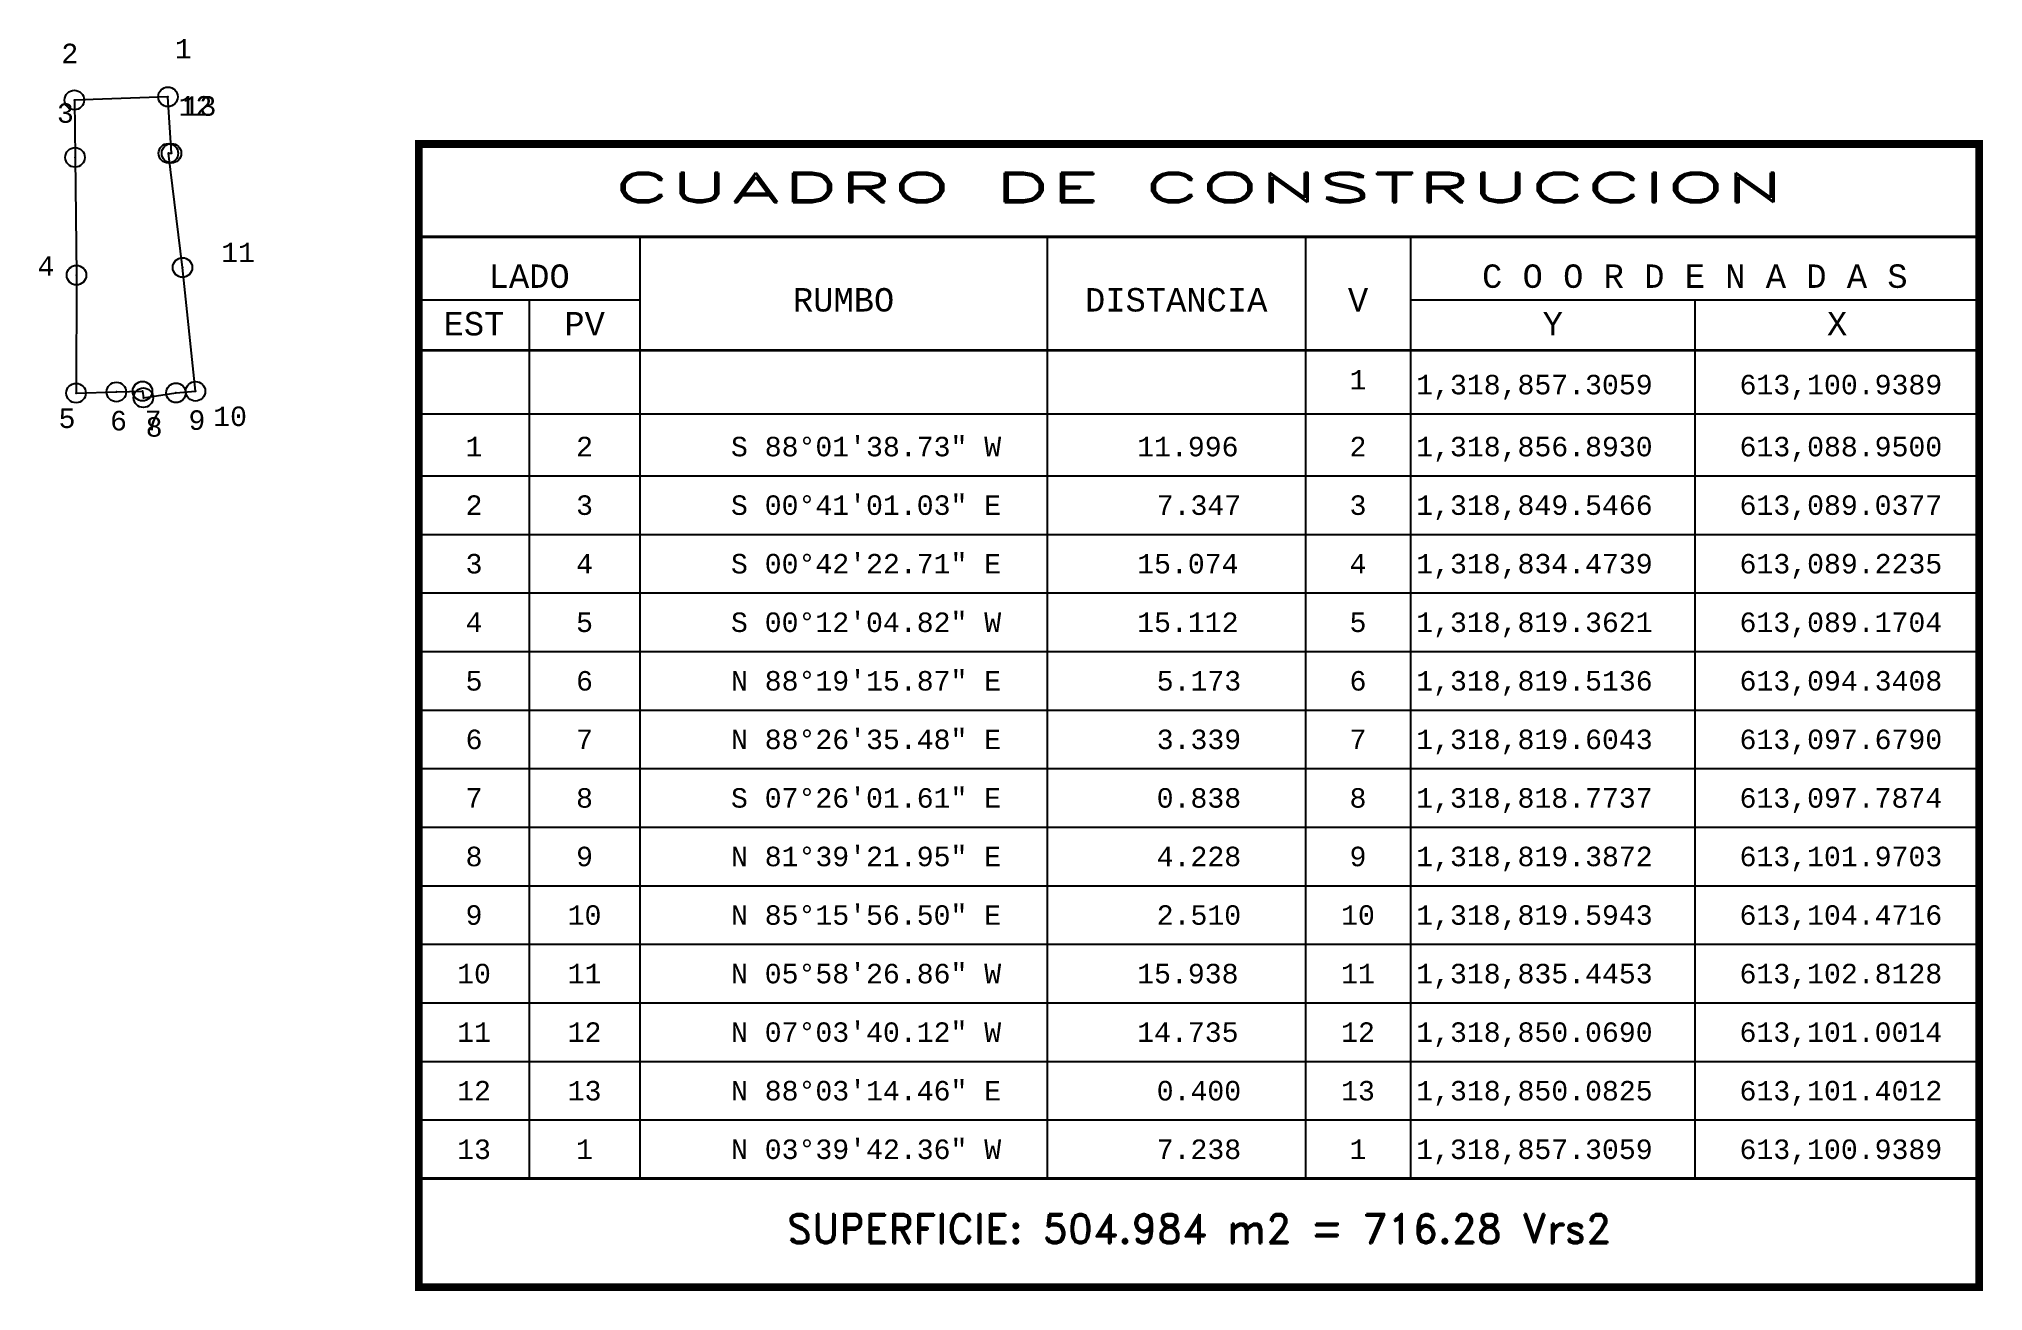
# Model space of a CAD drawing. Header units: millimetres. Extents: x 613084 to 613334, y 1318704 to 1318865.
import ezdxf
from ezdxf.enums import TextEntityAlignment as Align

# ---------------------------------------------------------------- set-up
doc = ezdxf.new("R2010")
doc.units = ezdxf.units.MM
doc.header["$PDMODE"] = 32
doc.header["$PDSIZE"] = 2.5
for name, color, linetype in [('CVL_CUADCON', 1, 'Continuous'), ('CVL_CUADCON_LIN', 8, 'Continuous'), ('CVL_CUADCON_TIT', 1, 'Continuous'), ('CVL_CUADCON_TX', 2, 'Continuous'), ('CVL_PUNTO', 2, 'Continuous'), ('CVL_PUNTO_NUM', 2, 'Continuous')]:
    doc.layers.add(name, color=color, linetype=linetype)
doc.styles.add('HUECA1', font='hueca1.shx')
doc.styles.add('MONOTXT4', font='monotxt4.shx')

msp = doc.modelspace()

# ---------------------------------------------------------------- linework, layer by layer
at = {"layer": 'CVL_CUADCON', "color": 1, "linetype": 'Continuous', "const_width": 1, "flags": 128}
msp.add_lwpolyline([(613133.08, 1318851.26), (613333.02, 1318851.26), (613333.02, 1318704.84), (613133.08, 1318704.84)], close=True, dxfattribs=at)
at = {"layer": 'CVL_CUADCON', "color": 1, "linetype": 'Continuous', "const_width": 0.375, "flags": 128}
for points in [[(613133.08, 1318839.39), (613333.02, 1318839.39)], [(613133.08, 1318824.84), (613333.02, 1318824.84)], [(613133.08, 1318718.76), (613333.02, 1318718.76)]]:
    msp.add_lwpolyline(points, dxfattribs=at)
at = {"layer": 'CVL_CUADCON_LIN', "color": 8, "linetype": 'Continuous'}
for p, q in [((613161.41, 1318839.39), (613161.41, 1318718.76)), ((613213.58, 1318839.39), (613213.58, 1318718.76)), ((613246.69, 1318839.39), (613246.69, 1318718.76)), ((613260.16, 1318839.39), (613260.16, 1318718.76)), ((613133.08, 1318831.32), (613161.41, 1318831.32)), ((613147.23, 1318831.32), (613147.23, 1318718.76)), ((613260.16, 1318831.32), (613333.02, 1318831.32)), ((613296.59, 1318831.32), (613296.59, 1318718.76)), ((613133.08, 1318816.7), (613333.02, 1318816.7)), ((613133.08, 1318808.76), (613333.02, 1318808.76)), ((613133.08, 1318801.26), (613333.02, 1318801.26)), ((613133.08, 1318793.76), (613333.02, 1318793.76)), ((613133.08, 1318786.26), (613333.02, 1318786.26)), ((613133.08, 1318778.76), (613333.02, 1318778.76)), ((613133.08, 1318771.26), (613333.02, 1318771.26)), ((613133.08, 1318763.76), (613333.02, 1318763.76)), ((613133.08, 1318756.26), (613333.02, 1318756.26)), ((613133.08, 1318748.76), (613333.02, 1318748.76)), ((613133.08, 1318741.26), (613333.02, 1318741.26)), ((613133.08, 1318733.76), (613333.02, 1318733.76)), ((613133.08, 1318726.26), (613333.02, 1318726.26)), ((613133.08, 1318718.76), (613333.02, 1318718.76))]:
    msp.add_line(p, q, dxfattribs=at)
at = {"layer": 'CVL_CUADCON_TIT', "color": 0, "lineweight": 0, "ltscale": 0.5, "flags": 128}
msp.add_lwpolyline([(613100.94, 1318857.31), (613088.95, 1318856.89), (613089.04, 1318849.55), (613089.22, 1318834.47), (613089.17, 1318819.36), (613094.34, 1318819.51), (613097.68, 1318819.6), (613097.79, 1318818.77), (613101.97, 1318819.39), (613104.47, 1318819.59), (613102.81, 1318835.45), (613101, 1318850.07), (613101.4, 1318850.08), (613100.94, 1318857.31)], dxfattribs=at)
at = {"layer": 'CVL_CUADCON_TIT'}
msp.add_lwpolyline([(613101, 1318850.07), (613101.4, 1318850.08), (613100.94, 1318857.31), (613088.95, 1318856.89), (613089.04, 1318849.55), (613089.22, 1318834.47), (613089.17, 1318819.36), (613094.34, 1318819.51), (613097.68, 1318819.6), (613097.79, 1318818.77), (613101.97, 1318819.39), (613104.47, 1318819.59), (613102.81, 1318835.45)], close=True, dxfattribs=at)
at = {"layer": 'CVL_PUNTO', "color": 2}
for p in [(613088.95, 1318856.89), (613100.94, 1318857.31), (613101, 1318850.07), (613101.4, 1318850.08), (613089.04, 1318849.55), (613102.81, 1318835.45), (613089.22, 1318834.47), (613089.17, 1318819.36), (613094.34, 1318819.51), (613097.68, 1318819.6), (613097.79, 1318818.77), (613101.97, 1318819.39), (613104.47, 1318819.59)]:
    msp.add_point(p, dxfattribs=at)

# ---------------------------------------------------------------- texts
at = {"layer": 'CVL_CUADCON_TIT', "color": 1, "style": 'HUECA1', "width": 1.758658}
msp.add_text('CUADRO DE CONSTRUCCION', height=3.75, dxfattribs=at).set_placement((613158.08, 1318843.83), (613308.02, 1318843.83), align=Align.FIT)
at = {"layer": 'CVL_CUADCON_TIT', "color": 1, "style": 'MONOTXT4'}
for s, p in [('LADO', (613147.23, 1318832.84)), ('C O O R D E N A D A S', (613296.58, 1318832.84)), ('EST', (613140.16, 1318826.75)), ('PV', (613154.33, 1318826.75)), ('Y', (613278.38, 1318826.75)), ('X', (613314.81, 1318826.75))]:
    msp.add_text(s, height=3, dxfattribs=at).set_placement(p, align=Align.CENTER)
at = {"layer": 'CVL_CUADCON_TIT', "color": 1}
for s, height, style, p in [('RUMBO', 3, 'MONOTXT4', (613187.51, 1318831.31)), ('DISTANCIA', 3, 'MONOTXT4', (613230.13, 1318831.31)), ('V', 3, 'MONOTXT4', (613253.43, 1318831.31)), ('SUPERFICIE: 504.984 m2 = 716.28 Vrs2', 3.75, 'HUECA1', (613233.05, 1318712.34))]:
    msp.add_text(s, height=height, dxfattribs=dict(at, style=style)).set_placement(p, align=Align.MIDDLE)
at = {"layer": 'CVL_CUADCON_TX', "color": 2, "style": 'MONOTXT4'}
for s, p in [('1', (613253.42, 1318819.83)), ('1', (613140.16, 1318811.26)), ('2', (613154.32, 1318811.26)), ('2', (613253.42, 1318811.26)), ('2', (613140.16, 1318803.76)), ('3', (613154.32, 1318803.76)), ('3', (613253.42, 1318803.76)), ('3', (613140.16, 1318796.26)), ('4', (613154.32, 1318796.26)), ('4', (613253.42, 1318796.26)), ('4', (613140.16, 1318788.76)), ('5', (613154.32, 1318788.76)), ('5', (613253.42, 1318788.76)), ('5', (613140.16, 1318781.26)), ('6', (613154.32, 1318781.26)), ('6', (613253.42, 1318781.26)), ('6', (613140.16, 1318773.76)), ('7', (613154.32, 1318773.76)), ('7', (613253.42, 1318773.76)), ('7', (613140.16, 1318766.26)), ('8', (613154.32, 1318766.26)), ('8', (613253.42, 1318766.26)), ('8', (613140.16, 1318758.76)), ('9', (613154.32, 1318758.76)), ('9', (613253.42, 1318758.76)), ('9', (613140.16, 1318751.26)), ('10', (613154.32, 1318751.26)), ('10', (613253.42, 1318751.26)), ('10', (613140.16, 1318743.76)), ('11', (613154.32, 1318743.76)), ('11', (613253.42, 1318743.76)), ('11', (613140.16, 1318736.26)), ('12', (613154.32, 1318736.26)), ('12', (613253.42, 1318736.26)), ('12', (613140.16, 1318728.76)), ('13', (613154.32, 1318728.76)), ('13', (613253.42, 1318728.76)), ('13', (613140.16, 1318721.26)), ('1', (613154.32, 1318721.26)), ('1', (613253.42, 1318721.26))]:
    msp.add_text(s, height=2.5, dxfattribs=at).set_placement(p, align=Align.CENTER)
for s, p in [('1,318,857.3059', (613260.88, 1318819.2)), ('613,100.9389', (613302.31, 1318819.2)), ('S 88%%d01\'38.73" W', (613173.08, 1318811.26)), ('11.996', (613225.13, 1318811.26)), ('1,318,856.8930', (613260.88, 1318811.26)), ('613,088.9500', (613302.31, 1318811.26)), ('S 00%%d41\'01.03" E', (613173.08, 1318803.76)), ('7.347', (613227.63, 1318803.76)), ('1,318,849.5466', (613260.88, 1318803.76)), ('613,089.0377', (613302.31, 1318803.76)), ('S 00%%d42\'22.71" E', (613173.08, 1318796.26)), ('15.074', (613225.13, 1318796.26)), ('1,318,834.4739', (613260.88, 1318796.26)), ('613,089.2235', (613302.31, 1318796.26)), ('S 00%%d12\'04.82" W', (613173.08, 1318788.76)), ('15.112', (613225.13, 1318788.76)), ('1,318,819.3621', (613260.88, 1318788.76)), ('613,089.1704', (613302.31, 1318788.76)), ('N 88%%d19\'15.87" E', (613173.08, 1318781.26)), ('5.173', (613227.63, 1318781.26)), ('1,318,819.5136', (613260.88, 1318781.26)), ('613,094.3408', (613302.31, 1318781.26)), ('N 88%%d26\'35.48" E', (613173.08, 1318773.76)), ('3.339', (613227.63, 1318773.76)), ('1,318,819.6043', (613260.88, 1318773.76)), ('613,097.6790', (613302.31, 1318773.76)), ('S 07%%d26\'01.61" E', (613173.08, 1318766.26)), ('0.838', (613227.63, 1318766.26)), ('1,318,818.7737', (613260.88, 1318766.26)), ('613,097.7874', (613302.31, 1318766.26)), ('N 81%%d39\'21.95" E', (613173.08, 1318758.76)), ('4.228', (613227.63, 1318758.76)), ('1,318,819.3872', (613260.88, 1318758.76)), ('613,101.9703', (613302.31, 1318758.76)), ('N 85%%d15\'56.50" E', (613173.08, 1318751.26)), ('2.510', (613227.63, 1318751.26)), ('1,318,819.5943', (613260.88, 1318751.26)), ('613,104.4716', (613302.31, 1318751.26)), ('N 05%%d58\'26.86" W', (613173.08, 1318743.76)), ('15.938', (613225.13, 1318743.76)), ('1,318,835.4453', (613260.88, 1318743.76)), ('613,102.8128', (613302.31, 1318743.76)), ('N 07%%d03\'40.12" W', (613173.08, 1318736.26)), ('14.735', (613225.13, 1318736.26)), ('1,318,850.0690', (613260.88, 1318736.26)), ('613,101.0014', (613302.31, 1318736.26)), ('N 88%%d03\'14.46" E', (613173.08, 1318728.76)), ('0.400', (613227.63, 1318728.76)), ('1,318,850.0825', (613260.88, 1318728.76)), ('613,101.4012', (613302.31, 1318728.76)), ('N 03%%d39\'42.36" W', (613173.08, 1318721.26)), ('7.238', (613227.63, 1318721.26)), ('1,318,857.3059', (613260.88, 1318721.26)), ('613,100.9389', (613302.31, 1318721.26))]:
    msp.add_text(s, height=2.5, dxfattribs=at).set_placement(p)
at = {"layer": 'CVL_PUNTO_NUM', "color": 2, "style": 'MONOTXT4'}
for s, p in [('2', (613087.28, 1318861.61)), ('1', (613101.83, 1318862.23)), ('3', (613086.72, 1318853.98)), ('12', (613102.3, 1318854.9)), ('13', (613102.82, 1318854.88)), ('4', (613084.22, 1318834.38)), ('11', (613107.77, 1318836.13)), ('5', (613086.93, 1318814.89)), ('6', (613093.53, 1318814.58)), ('7', (613097.96, 1318814.61)), ('8', (613098.09, 1318813.78)), ('9', (613103.57, 1318814.65)), ('10', (613106.74, 1318815.14))]:
    msp.add_text(s, height=2.5, dxfattribs=at).set_placement(p)

doc.saveas('drawing.dxf')
